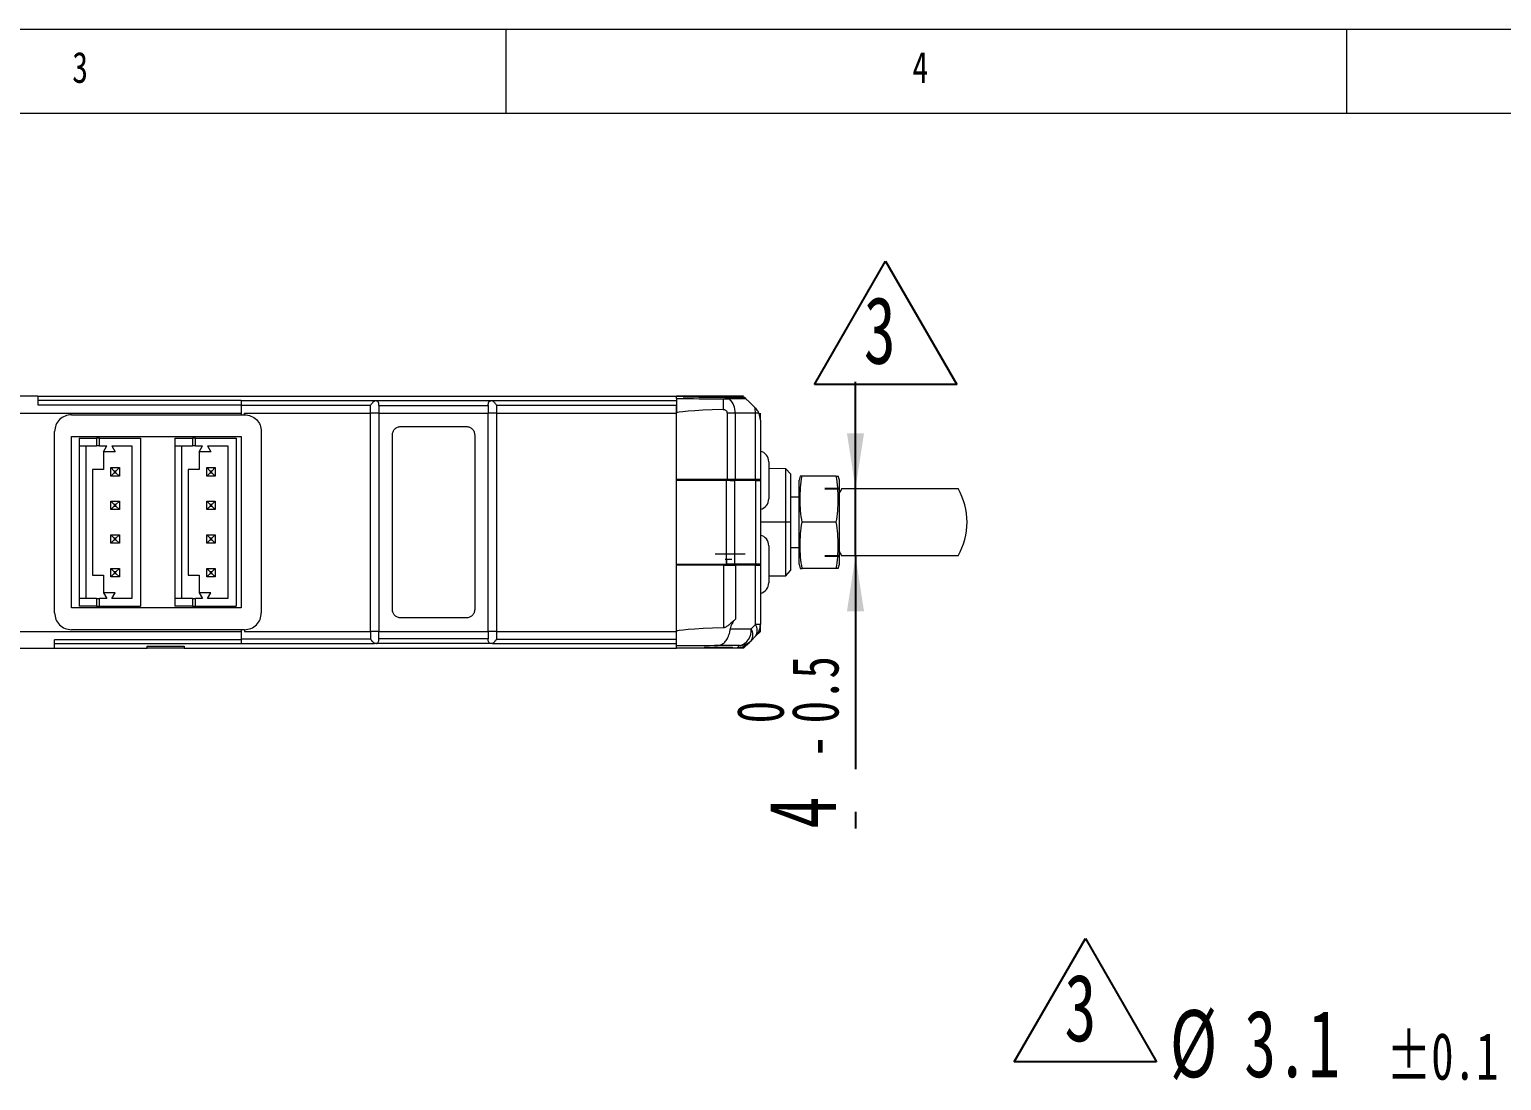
# Model space of a CAD drawing. Header units: millimetres. Extents: x 5 to 415, y 5 to 292.
# Drawn here: x 131.6 to 219.2, y 229.4 to 292 of the extents above; entities that cross this region are included whole.
import ezdxf

# ---------------------------------------------------------------- set-up
doc = ezdxf.new("R2010")
doc.units = ezdxf.units.MM
doc.linetypes.add('CENTERX2', pattern=[20.32, 12.7, -2.54, 2.54, -2.54])
doc.layers.add('CENTER_LINE', color=7, linetype='CENTERX2')
doc.styles.add('SLDTEXTSTYLE0', font='TXT', dxfattribs={"width": 0.7})
doc.styles.add('SLDTEXTSTYLE3', font='TXT', dxfattribs={"width": 0.75})
doc.dimstyles.new('SLDDIMSTYLE4', dxfattribs={"dimtxt": 4, "dimasz": 3.302, "dimexe": 0, "dimexo": 0.0625, "dimgap": 1, "dimtad": 0, "dimtih": 1, "dimtoh": 1, "dimrnd": 1e-09, "dimzin": 12, "dimdsep": 46, "dimtxsty": 'SLDTEXTSTYLE0', "dimsah": 1, "dimcen": 0, "dimadec": 0, "dimazin": 3, "dimtol": 1, "dimtp": 0.1, "dimtm": 0.1, "dimtfac": 1, "dimtmove": 0, "dimatfit": 3, "dimfxl": 1, "dimfrac": 2, "dimtolj": 1, "dimarcsym": 0})
doc.dimstyles.new('SLDDIMSTYLE7', dxfattribs={"dimtxt": 4, "dimasz": 3.302, "dimexe": 0, "dimexo": 0.0625, "dimgap": 1, "dimtad": 1, "dimrnd": 1e-09, "dimzin": 12, "dimdsep": 46, "dimtxsty": 'SLDTEXTSTYLE0', "dimsah": 1, "dimcen": 0.09, "dimadec": 0, "dimazin": 3, "dimtol": 1, "dimtm": 0.5, "dimtfac": 1, "dimtmove": 0, "dimatfit": 0, "dimfxl": 1, "dimfrac": 2, "dimtolj": 1, "dimarcsym": 0})

# ---------------------------------------------------------------- blocks, each defined once
blk = doc.blocks.new('SW_NOTE_0_1')
at = {"layer": 'CENTER_LINE', "color": 0}
for p, q in [((-2.933, -0.067), (1.301, 7.266)), ((1.301, 7.266), (5.535, -0.067)), ((5.535, -0.067), (-2.933, -0.067))]:
    blk.add_line(p, q, dxfattribs=at)
at = {"layer": 'CENTER_LINE', "color": 0, "insert": (0, 5.156), "char_height": 4, "attachment_point": 1, "style": 'SLDTEXTSTYLE0'}
blk.add_mtext('3', dxfattribs=at)
blk = doc.blocks.new('SW_NOTE_0_2')
at = {"layer": 'CENTER_LINE', "color": 0}
for p, q in [((-2.986, -0.058), (1.248, 7.275)), ((1.248, 7.275), (5.482, -0.058)), ((5.482, -0.058), (-2.986, -0.058))]:
    blk.add_line(p, q, dxfattribs=at)
at = {"layer": 'CENTER_LINE', "color": 0, "insert": (0, 5.156), "char_height": 4, "attachment_point": 1, "style": 'SLDTEXTSTYLE0'}
blk.add_mtext('3', dxfattribs=at)
blk = doc.blocks.new('_D_12')
at = {"layer": 'CENTER_LINE'}
for p, q in [((183.869, 182.023), (197.9, 228.462)), ((197.9, 228.462), (233.922, 228.462)), ((182.973, 179.056), (183.869, 182.023)), ((182.973, 179.056), (181.136, 172.977))]:
    blk.add_line(p, q, dxfattribs=at)
for points in [[(183.869, 182.023), (185.311, 185.037), (184.338, 185.331)], [(182.973, 179.056), (181.531, 176.042), (182.504, 175.748)]]:
    blk.add_solid(points, dxfattribs=at)
at = {"layer": 'CENTER_LINE', "attachment_point": 1, "style": 'SLDTEXTSTYLE0'}
for s, insert, char_height in [('%%c', (199.488, 233.618), 4), ('3.1', (203.916, 233.618), 4), ('HOLE', (221.433, 233.618), 4), ('±0.1', (212.377, 232.269), 2.8)]:
    blk.add_mtext(s, dxfattribs=dict(at, insert=insert, char_height=char_height))
blk = doc.blocks.new('_D_18')
at = {"layer": 'CENTER_LINE'}
for p, q in [((180.782, 264.659), (180.782, 271.009)), ((178.957, 264.659), (179.782, 264.659)), ((180.782, 260.659), (180.782, 264.659)), ((178.957, 260.659), (179.782, 260.659)), ((180.782, 260.659), (180.782, 244.42))]:
    blk.add_line(p, q, dxfattribs=at)
for points in [[(180.782, 264.659), (181.29, 267.961), (180.274, 267.961)], [(180.782, 260.659), (180.274, 257.357), (181.29, 257.357)]]:
    blk.add_solid(points, dxfattribs=at)
at = {"layer": 'CENTER_LINE', "attachment_point": 1, "rotation": 90, "style": 'SLDTEXTSTYLE0'}
for s, insert, char_height in [('0.5', (176.975, 250.686), 2.8), ('0', (173.712, 250.686), 2.8), ('-', (176.975, 248.648), 2.8), ('4', (175.626, 244.42), 4)]:
    blk.add_mtext(s, dxfattribs=dict(at, insert=insert, char_height=char_height))

msp = doc.modelspace()

# ---------------------------------------------------------------- linework, layer by layer
at = {"color": 7, "linetype": 'Continuous', "lineweight": 18}
for p, q in [((415, 292), (5, 292)), ((160, 287), (160, 292)), ((210, 292), (210, 287)), ((410.25, 287), (10, 287)), ((132.121, 270.159), (130.471, 270.159)), ((132.121, 270.159), (170.121, 270.159)), ((132.121, 270.159), (132.121, 269.655)), ((144.221, 269.907), (132.121, 269.907)), ((144.221, 269.893), (144.221, 269.907)), ((152.155, 269.893), (144.221, 269.893)), ((144.221, 269.893), (144.221, 269.627)), ((152.083, 269.822), (152.15, 269.889)), ((152.15, 269.889), (152.155, 269.893)), ((159.067, 269.881), (152.275, 269.881)), ((170.121, 269.893), (159.187, 269.893)), ((159.187, 269.893), (159.191, 269.889)), ((159.259, 269.822), (159.191, 269.889)), ((174.121, 270.159), (170.121, 270.159)), ((170.121, 270.026), (170.121, 270.159)), ((170.121, 270.159), (174.033, 270.125)), ((170.121, 270.026), (170.121, 269.159)), ((172.907, 270.001), (172.907, 269.379)), ((174.25, 269.999), (173.291, 269.999)), ((174.042, 270.117), (174.033, 270.125)), ((174.243, 270.037), (174.253, 270.027)), ((174.414, 269.867), (174.788, 269.493)), ((130.471, 269.159), (144.221, 269.159)), ((132.121, 269.655), (144.221, 269.655)), ((134.121, 269.059), (144.421, 269.059)), ((144.221, 269.627), (151.922, 269.625)), ((144.421, 269.159), (151.921, 269.159)), ((144.421, 269.06), (144.421, 269.159)), ((152.421, 269.159), (151.921, 269.159)), ((151.921, 256.159), (151.921, 269.159)), ((152.421, 269.603), (158.921, 269.603)), ((152.421, 269.159), (152.421, 256.159)), ((152.421, 269.159), (158.921, 269.159)), ((158.921, 269.603), (158.921, 269.159)), ((158.921, 256.159), (158.921, 269.159)), ((159.421, 269.159), (158.921, 269.159)), ((159.42, 269.625), (170.121, 269.627)), ((159.421, 269.159), (159.421, 256.159)), ((159.421, 269.159), (170.121, 269.159)), ((170.135, 269.645), (170.121, 269.659)), ((170.121, 269.159), (170.121, 269.627)), ((170.121, 256.159), (170.121, 269.159)), ((170.121, 265.209), (170.121, 269.159)), ((173.614, 269.159), (173.135, 269.159)), ((173.135, 269.159), (173.135, 265.209)), ((174.828, 269.159), (173.614, 269.159)), ((173.614, 269.159), (173.614, 265.209)), ((174.788, 269.493), (174.828, 269.452)), ((174.828, 265.209), (174.828, 269.159)), ((175.031, 269.159), (174.828, 269.159)), ((175.121, 268.745), (175.121, 269.159)), ((153.721, 268.359), (157.621, 268.359)), ((175.121, 268.745), (175.121, 265.209)), ((133.121, 257.259), (133.121, 268.059)), ((134.121, 267.759), (144.221, 267.759)), ((134.121, 257.559), (134.121, 267.759)), ((134.571, 267.659), (134.571, 267.209)), ((134.571, 267.659), (135.621, 267.659)), ((135.621, 267.659), (135.621, 267.209)), ((135.797, 267.659), (135.621, 267.659)), ((135.797, 267.209), (135.797, 267.659)), ((135.797, 267.659), (138.221, 267.659)), ((138.221, 267.659), (138.221, 257.659)), ((140.271, 267.659), (140.271, 267.209)), ((140.271, 267.659), (141.321, 267.659)), ((141.321, 267.659), (141.321, 267.209)), ((141.497, 267.659), (141.321, 267.659)), ((141.497, 267.209), (141.497, 267.659)), ((141.497, 267.659), (143.921, 267.659)), ((143.921, 267.659), (143.921, 257.659)), ((144.221, 267.759), (144.221, 257.559)), ((145.421, 268.059), (145.421, 257.259)), ((153.221, 257.459), (153.221, 267.859)), ((158.121, 267.859), (158.121, 257.459)), ((134.571, 267.209), (135.621, 267.209)), ((134.571, 267.209), (134.571, 258.109)), ((134.971, 267.209), (134.971, 258.109)), ((135.797, 267.209), (135.621, 267.209)), ((135.797, 267.209), (136.221, 267.209)), ((136.019, 266.859), (136.221, 267.209)), ((136.723, 266.859), (136.019, 266.859)), ((136.019, 266.859), (136.019, 265.809)), ((136.521, 267.209), (137.721, 267.209)), ((136.521, 267.209), (136.723, 266.859)), ((137.721, 267.209), (137.721, 258.109)), ((140.271, 267.209), (141.321, 267.209)), ((140.271, 267.209), (140.271, 258.109)), ((140.671, 267.209), (140.671, 258.109)), ((141.497, 267.209), (141.321, 267.209)), ((141.497, 267.209), (141.921, 267.209)), ((141.719, 266.859), (141.921, 267.209)), ((142.423, 266.859), (141.719, 266.859)), ((141.719, 266.859), (141.719, 265.809)), ((142.221, 267.209), (143.421, 267.209)), ((142.221, 267.209), (142.423, 266.859)), ((143.421, 267.209), (143.421, 258.109)), ((135.371, 265.809), (135.371, 259.509)), ((136.019, 265.809), (135.371, 265.809)), ((136.471, 265.409), (136.471, 265.909)), ((136.471, 265.909), (136.671, 265.709)), ((136.471, 265.909), (136.971, 265.909)), ((136.471, 265.409), (136.671, 265.609)), ((136.671, 265.709), (136.671, 265.609)), ((136.771, 265.709), (136.671, 265.709)), ((136.671, 265.609), (136.771, 265.609)), ((136.771, 265.709), (136.971, 265.909)), ((136.771, 265.609), (136.771, 265.709)), ((136.771, 265.609), (136.971, 265.409)), ((136.971, 265.909), (136.971, 265.409)), ((141.071, 265.809), (141.071, 259.509)), ((141.719, 265.809), (141.071, 265.809)), ((142.171, 265.409), (142.171, 265.909)), ((142.171, 265.909), (142.371, 265.709)), ((142.171, 265.909), (142.671, 265.909)), ((142.171, 265.409), (142.371, 265.609)), ((142.371, 265.709), (142.371, 265.609)), ((142.471, 265.709), (142.371, 265.709)), ((142.371, 265.609), (142.471, 265.609)), ((142.471, 265.709), (142.671, 265.909)), ((142.471, 265.609), (142.471, 265.709)), ((142.471, 265.609), (142.671, 265.409)), ((142.671, 265.909), (142.671, 265.409)), ((175.621, 266.259), (175.621, 264.059)), ((176.628, 265.841), (175.621, 265.856)), ((176.921, 265.541), (176.628, 265.841)), ((136.971, 265.409), (136.471, 265.409)), ((142.671, 265.409), (142.171, 265.409)), ((173.135, 265.209), (170.121, 265.209)), ((170.121, 265.137), (172.636, 265.159)), ((170.121, 260.181), (170.121, 265.137)), ((172.636, 265.159), (172.636, 265.209)), ((172.636, 265.159), (173.095, 265.155)), ((173.095, 265.155), (173.095, 260.163)), ((173.614, 265.209), (173.135, 265.209)), ((173.228, 265.154), (173.228, 265.209)), ((173.578, 265.151), (173.578, 260.168)), ((174.828, 265.14), (173.578, 265.151)), ((174.828, 265.209), (173.614, 265.209)), ((173.621, 265.151), (173.621, 265.209)), ((174.221, 265.146), (174.221, 265.209)), ((175.121, 265.209), (174.828, 265.209)), ((174.828, 265.14), (174.828, 260.179)), ((175.121, 265.209), (175.121, 265.138)), ((175.121, 265.138), (175.121, 260.181)), ((177.488, 265.409), (177.421, 265.159)), ((177.421, 260.159), (177.421, 265.159)), ((179.64, 265.409), (177.602, 265.409)), ((179.821, 265.159), (179.754, 265.409)), ((179.821, 260.159), (179.821, 265.159)), ((179.957, 264.659), (186.885, 264.659)), ((136.471, 263.409), (136.471, 263.909)), ((136.671, 263.709), (136.471, 263.909)), ((136.471, 263.909), (136.971, 263.909)), ((136.671, 263.709), (136.671, 263.609)), ((136.771, 263.709), (136.671, 263.709)), ((136.771, 263.709), (136.971, 263.909)), ((136.771, 263.609), (136.771, 263.709)), ((136.971, 263.909), (136.971, 263.409)), ((142.171, 263.409), (142.171, 263.909)), ((142.371, 263.709), (142.171, 263.909)), ((142.171, 263.909), (142.671, 263.909)), ((142.371, 263.709), (142.371, 263.609)), ((142.471, 263.709), (142.371, 263.709)), ((142.471, 263.709), (142.671, 263.909)), ((142.471, 263.609), (142.471, 263.709)), ((142.671, 263.909), (142.671, 263.409)), ((177.421, 264.159), (176.921, 264.159)), ((136.471, 263.409), (136.671, 263.609)), ((136.971, 263.409), (136.471, 263.409)), ((136.671, 263.609), (136.771, 263.609)), ((136.971, 263.409), (136.771, 263.609)), ((142.171, 263.409), (142.371, 263.609)), ((142.671, 263.409), (142.171, 263.409)), ((142.371, 263.609), (142.471, 263.609)), ((142.671, 263.409), (142.471, 263.609)), ((176.921, 262.659), (176.628, 262.659)), ((179.64, 262.659), (177.602, 262.659)), ((136.471, 261.909), (136.971, 261.909)), ((136.471, 261.909), (136.671, 261.709)), ((136.471, 261.409), (136.471, 261.909)), ((136.671, 261.609), (136.471, 261.409)), ((136.971, 261.409), (136.471, 261.409)), ((136.771, 261.709), (136.671, 261.709)), ((136.671, 261.709), (136.671, 261.609)), ((136.671, 261.609), (136.771, 261.609)), ((136.971, 261.909), (136.771, 261.709)), ((136.771, 261.609), (136.771, 261.709)), ((136.771, 261.609), (136.971, 261.409)), ((136.971, 261.909), (136.971, 261.409)), ((142.171, 261.409), (142.171, 261.909)), ((142.171, 261.909), (142.371, 261.709)), ((142.171, 261.909), (142.671, 261.909)), ((142.371, 261.609), (142.171, 261.409)), ((142.671, 261.409), (142.171, 261.409)), ((142.371, 261.709), (142.371, 261.609)), ((142.471, 261.709), (142.371, 261.709)), ((142.371, 261.609), (142.471, 261.609)), ((142.671, 261.909), (142.471, 261.709)), ((142.471, 261.609), (142.471, 261.709)), ((142.471, 261.609), (142.671, 261.409)), ((142.671, 261.909), (142.671, 261.409)), ((175.621, 261.259), (175.621, 259.059)), ((176.921, 261.159), (177.421, 261.159)), ((172.421, 260.784), (174.221, 260.784)), ((173.021, 260.459), (173.421, 260.459)), ((173.121, 260.164), (173.121, 260.459)), ((186.885, 260.659), (179.957, 260.659)), ((135.371, 259.509), (136.019, 259.509)), ((136.019, 259.509), (136.019, 258.459)), ((136.471, 259.409), (136.471, 259.909)), ((136.471, 259.909), (136.671, 259.709)), ((136.471, 259.909), (136.971, 259.909)), ((136.471, 259.409), (136.671, 259.609)), ((136.971, 259.409), (136.471, 259.409)), ((136.671, 259.709), (136.671, 259.609)), ((136.771, 259.709), (136.671, 259.709)), ((136.671, 259.609), (136.771, 259.609)), ((136.771, 259.709), (136.971, 259.909)), ((136.771, 259.609), (136.771, 259.709)), ((136.771, 259.609), (136.971, 259.409)), ((136.971, 259.909), (136.971, 259.409)), ((141.071, 259.509), (141.719, 259.509)), ((141.719, 259.509), (141.719, 258.459)), ((142.171, 259.909), (142.371, 259.709)), ((142.171, 259.909), (142.671, 259.909)), ((142.171, 259.409), (142.171, 259.909)), ((142.171, 259.409), (142.371, 259.609)), ((142.671, 259.409), (142.171, 259.409)), ((142.471, 259.709), (142.371, 259.709)), ((142.371, 259.709), (142.371, 259.609)), ((142.371, 259.609), (142.471, 259.609)), ((142.471, 259.709), (142.671, 259.909)), ((142.471, 259.609), (142.471, 259.709)), ((142.471, 259.609), (142.671, 259.409)), ((142.671, 259.909), (142.671, 259.409)), ((170.121, 260.181), (172.636, 260.159)), ((172.94, 260.109), (170.121, 260.109)), ((170.121, 256.159), (170.121, 260.109)), ((172.636, 260.159), (173.095, 260.163)), ((172.636, 260.159), (172.636, 260.109)), ((172.94, 256.38), (172.94, 260.109)), ((172.94, 260.109), (173.638, 260.109)), ((173.228, 260.165), (173.228, 260.109)), ((174.828, 260.179), (173.578, 260.168)), ((173.621, 260.168), (173.621, 260.109)), ((173.638, 260.109), (173.638, 256.89)), ((174.828, 260.109), (173.638, 260.109)), ((174.221, 260.109), (174.221, 260.173)), ((174.828, 256.574), (174.828, 260.109)), ((174.828, 260.109), (175.121, 260.109)), ((175.121, 260.181), (175.121, 260.109)), ((175.121, 260.109), (175.121, 256.574)), ((175.621, 259.463), (176.628, 259.478)), ((176.628, 259.478), (176.921, 259.778)), ((177.421, 260.159), (177.488, 259.909)), ((179.64, 259.909), (177.602, 259.909)), ((179.754, 259.909), (179.821, 260.159)), ((136.019, 258.459), (136.221, 258.109)), ((136.723, 258.459), (136.019, 258.459)), ((136.521, 258.109), (136.723, 258.459)), ((141.719, 258.459), (141.921, 258.109)), ((142.423, 258.459), (141.719, 258.459)), ((142.221, 258.109), (142.423, 258.459)), ((134.571, 258.109), (134.571, 257.659)), ((135.621, 258.109), (134.571, 258.109)), ((135.621, 257.659), (134.571, 257.659)), ((135.621, 258.109), (135.621, 257.659)), ((135.621, 258.109), (135.797, 258.109)), ((135.621, 257.659), (135.797, 257.659)), ((136.221, 258.109), (135.797, 258.109)), ((135.797, 257.659), (135.797, 258.109)), ((135.797, 257.659), (138.221, 257.659)), ((137.721, 258.109), (136.521, 258.109)), ((140.271, 258.109), (140.271, 257.659)), ((141.321, 258.109), (140.271, 258.109)), ((141.321, 257.659), (140.271, 257.659)), ((141.321, 258.109), (141.497, 258.109)), ((141.321, 258.109), (141.321, 257.659)), ((141.321, 257.659), (141.497, 257.659)), ((141.921, 258.109), (141.497, 258.109)), ((141.497, 257.659), (141.497, 258.109)), ((141.497, 257.659), (143.921, 257.659)), ((143.421, 258.109), (142.221, 258.109)), ((144.221, 257.559), (134.121, 257.559)), ((157.621, 256.959), (153.721, 256.959)), ((128.721, 256.159), (144.221, 256.159)), ((144.421, 256.259), (134.121, 256.259)), ((144.421, 256.259), (144.421, 256.159)), ((144.421, 256.159), (151.921, 256.159)), ((152.421, 256.159), (151.921, 256.159)), ((152.421, 256.159), (158.921, 256.159)), ((152.421, 255.716), (152.421, 256.159)), ((159.421, 256.159), (158.921, 256.159)), ((159.421, 256.159), (170.121, 256.159)), ((170.121, 255.293), (170.121, 256.159)), ((173.333, 256.313), (174.567, 256.313)), ((174.567, 256.313), (174.828, 256.574)), ((174.828, 255.867), (174.567, 255.606)), ((175.121, 256.574), (174.828, 256.574)), ((174.828, 255.867), (175.121, 256.159)), ((175.121, 256.159), (175.121, 256.574)), ((128.721, 255.159), (133.121, 255.159)), ((144.221, 255.663), (133.121, 255.663)), ((144.221, 255.412), (133.121, 255.412)), ((133.121, 255.159), (138.621, 255.159)), ((138.621, 255.29), (140.821, 255.29)), ((138.621, 255.159), (138.621, 255.29)), ((140.821, 255.159), (138.621, 255.159)), ((140.821, 255.29), (140.821, 255.159)), ((140.821, 255.159), (170.121, 255.159)), ((151.922, 255.693), (144.221, 255.692)), ((152.155, 255.426), (144.221, 255.426)), ((152.15, 255.43), (152.083, 255.497)), ((152.15, 255.43), (152.155, 255.426)), ((159.067, 255.438), (152.275, 255.438)), ((158.921, 255.716), (152.421, 255.716)), ((159.187, 255.426), (159.191, 255.43)), ((170.121, 255.426), (159.187, 255.426)), ((159.191, 255.43), (159.259, 255.497)), ((159.42, 255.693), (170.121, 255.692)), ((170.121, 255.159), (170.121, 255.293)), ((173.747, 255.191), (170.121, 255.159)), ((174.121, 255.159), (170.121, 255.159)), ((173.869, 255.313), (172.392, 255.313)), ((173.747, 255.191), (173.869, 255.313)), ((174.121, 255.159), (174.445, 255.484)), ((174.567, 255.606), (174.445, 255.484))]:
    msp.add_line(p, q, dxfattribs=at)
at = {"color": 8, "linetype": 'Continuous', "lineweight": 18}
msp.add_line((176.628, 262.659), (175.121, 262.659), dxfattribs=at)
at = {"color": 7, "linetype": 'Continuous', "lineweight": 18}
for centre, radius, start, end in [((172.469, 269.201), 1.146, 357.92755, 44.17636), ((173.707, 269.159), 1, 57.12219, 68.50554), ((173.707, 269.159), 1, 45, 57.12219), ((173.45, 269.161), 1.378, 359.92082, 13.91386), ((174.121, 268.745), 1, 0, 24.4698), ((174.971, 266.259), 0.65, 0, 76.65764), ((183.421, 262.659), 4, 150, 154.15807), ((183.421, 262.659), 4, 330, 30), ((174.971, 264.059), 0.65, 283.34236, 0), ((174.971, 261.259), 0.65, 0, 76.65764), ((183.421, 262.659), 4, 205.84193, 210), ((174.971, 259.059), 0.65, 283.34236, 0), ((174.321, 256.159), 1, 133.04269, 171.16753), ((173.678, 256.19), 0.897, 282.26372, 7.87281), ((174.06, 255.959), 0.619, 325.14306, 34.85694), ((174.32, 256.22), 0.619, 325.14306, 34.85694), ((174.121, 256.574), 1, 315, 0), ((173.86, 256.313), 1, 270.49506, 314.99963)]:
    msp.add_arc(centre, radius, start, end, dxfattribs=at)
for centre, major_axis, ratio, start_param, end_param in [((269.906, 269.159), (114.589, -1), 0.000076, 3.655544, 3.703017), ((172.621, 270.116), (2.1, -0.018), 0.008726, 0.827729, 5.47606), ((174.031, 269.825), (-0.212, 0.212), 0.999923, 4.712389, 5.489099), ((284.71, 269.159), (114.589, 0), 0.008727, 2.920639, 3.141593), ((284.71, 256.159), (114.589, 0), 0.008727, 2.919317, 3.141593), ((269.906, 256.159), (114.589, 1), 0.000076, 2.58867, 2.627642), ((173.738, 256.191), (0.707, 0.707), 0.999923, 3.935679, 4.712389)]:
    msp.add_ellipse(centre, major_axis=major_axis, ratio=ratio, start_param=start_param, end_param=end_param, dxfattribs=at)
msp.add_ellipse((172.621, 255.203), major_axis=(0.85, 0.007), ratio=0.008726, dxfattribs=at)
for points, knots in [([(152.275, 269.881), (152.226, 269.883), (152.158, 269.885), (152.152, 269.888), (152.15, 269.889)], [0, 0, 0, 0, 0.7156992, 1, 1, 1, 1]), ([(152.421, 269.603), (152.419, 269.647), (152.414, 269.735), (152.377, 269.827), (152.329, 269.873), (152.29, 269.879), (152.275, 269.881)], [0, 0, 0, 0, 0.270501, 0.540639, 0.820445, 1, 1, 1, 1]), ([(158.921, 269.603), (158.923, 269.647), (158.928, 269.735), (158.965, 269.827), (159.013, 269.873), (159.052, 269.879), (159.067, 269.881)], [0, 0, 0, 0, 0.270501, 0.54064, 0.820446, 1, 1, 1, 1]), ([(159.191, 269.889), (159.186, 269.888), (159.175, 269.885), (159.105, 269.882), (159.067, 269.881)], [0, 0, 0, 0, 0.4520547, 1, 1, 1, 1]), ([(172.907, 270.001), (172.941, 270.001), (173.012, 270), (173.138, 270), (173.232, 269.999), (173.283, 269.999), (173.291, 269.999)], [0, 0, 0, 0, 0.2387509, 0.5024487, 0.9237691, 1, 1, 1, 1]), ([(174.253, 270.027), (174.217, 270.056), (174.154, 270.106), (174.075, 270.114), (174.042, 270.117)], [0, 0, 0, 0, 0.5829951, 1, 1, 1, 1]), ([(151.921, 269.159), (151.921, 269.209), (151.921, 269.309), (151.921, 269.444), (151.921, 269.558), (151.922, 269.602), (151.922, 269.625)], [0, 0, 0, 0, 0.249883, 0.499844, 0.749883, 1, 1, 1, 1]), ([(151.922, 269.625), (151.963, 269.68), (152.02, 269.756), (152.07, 269.807), (152.083, 269.822)], [0, 0, 0, 0, 0.727207, 1, 1, 1, 1]), ([(159.42, 269.625), (159.379, 269.68), (159.322, 269.756), (159.272, 269.807), (159.259, 269.822)], [0, 0, 0, 0, 0.727207, 1, 1, 1, 1]), ([(159.42, 269.625), (159.42, 269.602), (159.42, 269.558), (159.421, 269.444), (159.421, 269.309), (159.421, 269.209), (159.421, 269.159)], [0, 0, 0, 0, 0.250117, 0.500156, 0.750117, 1, 1, 1, 1]), ([(172.907, 269.379), (172.931, 269.377), (172.981, 269.374), (173.048, 269.339), (173.1, 269.285), (173.13, 269.222), (173.133, 269.178), (173.135, 269.159)], [0, 0, 0, 0, 0.209529, 0.419059, 0.628588, 0.838117, 1, 1, 1, 1]), ([(174.828, 269.452), (174.891, 269.378), (174.974, 269.28), (175.02, 269.182), (175.031, 269.159)], [0, 0, 0, 0, 0.765617, 1, 1, 1, 1]), ([(176.628, 262.659), (176.628, 262.868), (176.628, 263.284), (176.628, 263.885), (176.628, 264.438), (176.628, 264.924), (176.628, 265.323), (176.628, 265.617), (176.628, 265.806), (176.628, 265.829), (176.628, 265.841)], [0, 0, 0, 0, 0.125067, 0.250129, 0.375199, 0.500288, 0.625392, 0.750492, 0.875565, 1, 1, 1, 1]), ([(176.921, 265.541), (176.921, 265.53), (176.921, 265.509), (176.921, 265.338), (176.921, 265.071), (176.921, 264.709), (176.921, 264.27), (176.921, 263.769), (176.921, 263.225), (176.921, 262.848), (176.921, 262.659)], [0, 0, 0, 0, 0.124681, 0.249813, 0.37499, 0.499725, 0.625099, 0.749753, 0.875052, 1, 1, 1, 1]), ([(173.095, 265.155), (173.196, 265.155), (173.378, 265.153), (173.517, 265.152), (173.578, 265.151)], [0, 0, 0, 0, 0.557682, 1, 1, 1, 1]), ([(174.828, 265.14), (174.922, 265.139), (175.091, 265.138), (175.112, 265.138), (175.121, 265.138)], [0, 0, 0, 0, 0.557568, 1, 1, 1, 1]), ([(177.602, 265.409), (177.539, 265.409), (177.467, 265.409), (177.496, 265.409), (177.5, 265.409)], [0, 0, 0, 0, 0.866829, 1, 1, 1, 1]), ([(177.602, 262.659), (177.571, 262.885), (177.508, 263.337), (177.478, 264.025), (177.506, 264.717), (177.57, 265.178), (177.602, 265.409)], [0, 0, 0, 0, 0.247103, 0.495209, 0.74698, 1, 1, 1, 1]), ([(179.64, 262.659), (179.671, 262.885), (179.734, 263.337), (179.764, 264.025), (179.736, 264.717), (179.672, 265.178), (179.64, 265.409)], [0, 0, 0, 0, 0.247103, 0.495209, 0.74698, 1, 1, 1, 1]), ([(179.64, 265.409), (179.702, 265.409), (179.774, 265.409), (179.746, 265.409), (179.742, 265.409)], [0, 0, 0, 0, 0.866829, 1, 1, 1, 1]), ([(176.628, 259.478), (176.628, 259.478), (176.628, 259.457), (176.628, 259.528), (176.628, 259.699), (176.628, 259.998), (176.628, 260.395), (176.628, 260.88), (176.628, 261.434), (176.628, 262.035), (176.628, 262.451), (176.628, 262.659)], [0, 0, 0, 0, 0.000242, 0.125219, 0.250198, 0.375162, 0.500108, 0.625059, 0.750033, 0.87502, 1, 1, 1, 1]), ([(176.921, 262.659), (176.921, 262.47), (176.921, 262.092), (176.921, 261.547), (176.921, 261.046), (176.921, 260.607), (176.921, 260.247), (176.921, 259.981), (176.921, 259.81), (176.921, 259.788), (176.921, 259.778)], [0, 0, 0, 0, 0.125679, 0.25024, 0.375404, 0.500297, 0.625079, 0.750287, 0.874832, 1, 1, 1, 1]), ([(177.602, 259.909), (177.571, 260.135), (177.508, 260.587), (177.478, 261.275), (177.506, 261.967), (177.57, 262.428), (177.602, 262.659)], [0, 0, 0, 0, 0.247103, 0.495209, 0.74698, 1, 1, 1, 1]), ([(179.64, 259.909), (179.671, 260.135), (179.734, 260.587), (179.764, 261.275), (179.736, 261.967), (179.672, 262.428), (179.64, 262.659)], [0, 0, 0, 0, 0.2471026, 0.495209, 0.7469801, 1, 1, 1, 1]), ([(173.578, 260.168), (173.498, 260.167), (173.356, 260.166), (173.175, 260.164), (173.095, 260.163)], [0, 0, 0, 0, 0.557681, 1, 1, 1, 1]), ([(174.828, 260.179), (174.922, 260.179), (175.091, 260.181), (175.112, 260.181), (175.121, 260.181)], [0, 0, 0, 0, 0.557568, 1, 1, 1, 1]), ([(177.499, 259.909), (177.495, 259.909), (177.467, 259.909), (177.539, 259.909), (177.602, 259.909)], [0, 0, 0, 0, 0.119941, 1, 1, 1, 1]), ([(179.743, 259.909), (179.747, 259.909), (179.775, 259.909), (179.703, 259.909), (179.64, 259.909)], [0, 0, 0, 0, 0.119941, 1, 1, 1, 1]), ([(173.638, 256.89), (173.587, 256.842), (173.482, 256.745), (173.339, 256.616), (173.223, 256.521), (173.152, 256.468), (173.087, 256.427), (173.035, 256.401), (172.986, 256.384), (172.955, 256.381), (172.94, 256.38)], [0, 0, 0, 0, 0.2679623, 0.5441356, 0.6538243, 0.7641122, 0.8329808, 0.9026209, 0.9506296, 1, 1, 1, 1]), ([(151.921, 256.159), (151.921, 256.11), (151.921, 256.01), (151.921, 255.874), (151.922, 255.761), (151.922, 255.716), (151.922, 255.694)], [0, 0, 0, 0, 0.249826, 0.499768, 0.749826, 1, 1, 1, 1]), ([(158.921, 256.159), (158.921, 256.083), (158.921, 255.929), (158.921, 255.787), (158.921, 255.716)], [0, 0, 0, 0, 0.500008, 1, 1, 1, 1]), ([(159.421, 256.159), (159.421, 256.11), (159.421, 256.01), (159.421, 255.875), (159.42, 255.761), (159.42, 255.716), (159.42, 255.694)], [0, 0, 0, 0, 0.2498829, 0.4998439, 0.7498829, 1, 1, 1, 1]), ([(172.392, 255.313), (172.476, 255.317), (172.644, 255.324), (172.878, 255.407), (173.06, 255.566), (173.203, 255.808), (173.29, 256.073), (173.321, 256.248), (173.333, 256.313)], [0, 0, 0, 0, 0.1540722, 0.3092067, 0.4883347, 0.6715016, 0.8782308, 1, 1, 1, 1]), ([(152.083, 255.497), (152.06, 255.522), (152.01, 255.575), (151.953, 255.652), (151.922, 255.693)], [0, 0, 0, 0, 0.4537894, 1, 1, 1, 1]), ([(152.275, 255.438), (152.238, 255.437), (152.168, 255.434), (152.156, 255.431), (152.15, 255.43)], [0, 0, 0, 0, 0.523313, 1, 1, 1, 1]), ([(152.275, 255.438), (152.297, 255.442), (152.341, 255.451), (152.386, 255.511), (152.415, 255.599), (152.419, 255.678), (152.421, 255.716)], [0, 0, 0, 0, 0.268331, 0.522065, 0.764688, 1, 1, 1, 1]), ([(159.067, 255.438), (159.045, 255.442), (159.001, 255.451), (158.956, 255.511), (158.926, 255.599), (158.923, 255.678), (158.921, 255.716)], [0, 0, 0, 0, 0.268398, 0.522178, 0.764747, 1, 1, 1, 1]), ([(159.191, 255.43), (159.186, 255.431), (159.174, 255.434), (159.103, 255.437), (159.067, 255.438)], [0, 0, 0, 0, 0.479315, 1, 1, 1, 1]), ([(159.259, 255.497), (159.279, 255.518), (159.329, 255.572), (159.386, 255.648), (159.42, 255.694)], [0, 0, 0, 0, 0.395708, 1, 1, 1, 1])]:
    msp.add_open_spline(points, degree=3, knots=knots, dxfattribs=at)
for points in [[(134.121, 269.059), (133.99, 269.044), (133.728, 269.014), (133.397, 268.783), (133.166, 268.453), (133.136, 268.19), (133.121, 268.059)], [(144.221, 269.627), (144.221, 269.537), (144.221, 269.356), (144.221, 269.158), (144.221, 269.059)], [(144.421, 269.059), (144.552, 269.044), (144.814, 269.014), (145.145, 268.783), (145.376, 268.453), (145.406, 268.19), (145.421, 268.059)], [(152.421, 269.603), (152.421, 269.532), (152.421, 269.39), (152.421, 269.236), (152.421, 269.159)], [(153.221, 267.859), (153.228, 267.925), (153.243, 268.056), (153.359, 268.221), (153.524, 268.337), (153.655, 268.352), (153.721, 268.359)], [(157.621, 268.359), (157.686, 268.352), (157.817, 268.337), (157.983, 268.221), (158.098, 268.056), (158.113, 267.925), (158.121, 267.859)], [(133.121, 257.259), (133.136, 257.128), (133.166, 256.866), (133.397, 256.536), (133.728, 256.305), (133.99, 256.274), (134.121, 256.259)], [(144.421, 256.259), (144.552, 256.274), (144.814, 256.305), (145.145, 256.536), (145.376, 256.866), (145.406, 257.128), (145.421, 257.259)], [(153.721, 256.959), (153.655, 256.967), (153.524, 256.982), (153.359, 257.098), (153.243, 257.263), (153.228, 257.394), (153.221, 257.459)], [(158.121, 257.459), (158.113, 257.394), (158.098, 257.263), (157.983, 257.098), (157.817, 256.982), (157.686, 256.967), (157.621, 256.959)], [(144.221, 256.259), (144.221, 256.161), (144.221, 255.963), (144.221, 255.782), (144.221, 255.692)], [(170.121, 255.692), (170.121, 255.766), (170.121, 255.915), (170.121, 256.078), (170.121, 256.159)], [(133.121, 255.159), (133.121, 255.166), (133.121, 255.179), (133.121, 255.286), (133.121, 255.445), (133.121, 255.591), (133.121, 255.663)], [(144.221, 255.692), (144.221, 255.654), (144.221, 255.579), (144.221, 255.495), (144.221, 255.438), (144.221, 255.43), (144.221, 255.426)], [(170.121, 255.426), (170.121, 255.43), (170.121, 255.438), (170.121, 255.495), (170.121, 255.579), (170.121, 255.654), (170.121, 255.692)]]:
    msp.add_open_spline(points, degree=3, dxfattribs=at)

# ---------------------------------------------------------------- block references
at = {"layer": 'CENTER_LINE'}
for name, p in [('SW_NOTE_0_1', (181.275, 270.936)), ('SW_NOTE_0_2', (193.216, 230.6))]:
    msp.add_blockref(name, p, dxfattribs=at)

# ---------------------------------------------------------------- texts
at = {"color": 7, "linetype": 'Continuous', "lineweight": 0, "char_height": 1.852, "attachment_point": 1, "style": 'SLDTEXTSTYLE3'}
for s, insert in [('3', (134.167, 290.668)), ('4', (184.167, 290.668))]:
    msp.add_mtext(s, dxfattribs=dict(at, insert=insert))

# ---------------------------------------------------------------- dimensions: what is measured, and where the dimension line sits
at = {"layer": 'CENTER_LINE'}
dim = msp.add_linear_dim(base=(180.782, 264.659), p1=(179.957, 260.659), p2=(179.957, 264.659), angle=90, dimstyle='SLDDIMSTYLE7', dxfattribs=at)
dim.commit()
dim.dimension.update_dxf_attribs({"geometry": '_D_18', "text_midpoint": (180.782, 249.972), "dimtype": 160})
dim = msp.add_diameter_dim_2p(p1=(183.869, 182.023), p2=(182.973, 179.056), text='<> HOLE', dimstyle='SLDDIMSTYLE4', dxfattribs=at)
dim.commit()
dim.dimension.update_dxf_attribs({"geometry": '_D_12', "text_midpoint": (216.705, 231.292), "dimtype": 163})

doc.saveas('drawing.dxf')
